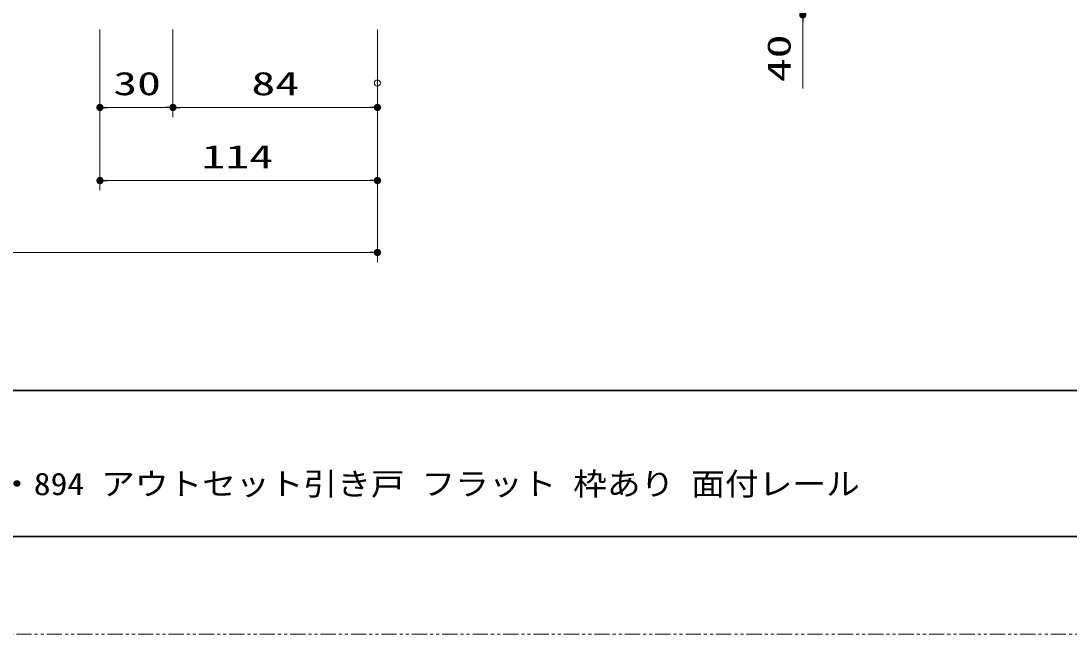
# Model space of a CAD drawing. Units: millimetres, scale not verified. Extents: x -1306 to 1306, y -607 to 607.
# Drawn here: x -692.3 to -261.7, y -594 to -342.4 of the extents above; entities that cross this region are included whole.
import ezdxf
from ezdxf.enums import TextEntityAlignment as Align

# ---------------------------------------------------------------- set-up
doc = ezdxf.new("R2010")
doc.units = ezdxf.units.MM
doc.header["$LTSCALE"] = 5
doc.header["$PDMODE"] = 32
doc.header["$PDSIZE"] = 2.5
doc.linetypes.add('USER2', pattern=[2.5, 1.25, -0.25, 0.25, -0.25, 0.25, -0.25])
for name, color, linetype, lineweight in [('0-6_寸法線', 3, 'Continuous', 13), ('0-7_0', 3, 'Continuous', 25), ('0-8_DEFPOINTS', 7, 'Continuous', 5), ('0-9_陰線', 1, 'USER2', 9), ('0-E_図面枠', 7, 'Continuous', 35)]:
    doc.layers.add(name, color=color, linetype=linetype, lineweight=lineweight)
doc.styles.add('ＭＳ ゴシック', font='')
doc.styles.get('ＭＳ ゴシック').set_extended_font_data('MS Gothic')

# ---------------------------------------------------------------- blocks, each defined once
blk = doc.blocks.new('_DOT')
at = {"layer": '0-7_0'}
blk.add_line((-2.5, 0), (-5, 0), dxfattribs=at)
for points in [[(0, 0), (-2.5, 0), (-2.48, 0.313)], [(0, 0), (-2.48, -0.313), (-2.5, 0)], [(0, 0), (-2.48, 0.313), (-2.421, 0.622)], [(0, 0), (-2.421, -0.622), (-2.48, -0.313)], [(0, 0), (-2.421, 0.622), (-2.324, 0.92)], [(0, 0), (-2.324, -0.92), (-2.421, -0.622)], [(0, 0), (-2.324, 0.92), (-2.191, 1.204)], [(0, 0), (-2.191, -1.204), (-2.324, -0.92)], [(0, 0), (-2.191, 1.204), (-2.023, 1.469)], [(0, 0), (-2.023, -1.469), (-2.191, -1.204)], [(0, 0), (-2.023, 1.469), (-1.822, 1.711)], [(0, 0), (-1.822, -1.711), (-2.023, -1.469)], [(0, 0), (-1.822, 1.711), (-1.594, 1.926)], [(0, 0), (-1.594, -1.926), (-1.822, -1.711)], [(0, 0), (-1.594, 1.926), (-1.34, 2.111)], [(0, 0), (-1.34, -2.111), (-1.594, -1.926)], [(0, 0), (-1.34, 2.111), (-1.064, 2.262)], [(0, 0), (-1.064, -2.262), (-1.34, -2.111)], [(0, 0), (-1.064, 2.262), (-0.773, 2.378)], [(0, 0), (-0.773, -2.378), (-1.064, -2.262)], [(0, 0), (-0.773, 2.378), (-0.468, 2.456)], [(0, 0), (-0.468, -2.456), (-0.773, -2.378)], [(0, 0), (-0.468, 2.456), (-0.157, 2.495)], [(0, 0), (-0.157, -2.495), (-0.468, -2.456)], [(0, 0), (-0.157, 2.495), (0.157, 2.495)], [(0, 0), (0.157, -2.495), (-0.157, -2.495)], [(0, 0), (0.157, 2.495), (0.468, 2.456)], [(0, 0), (0.468, 2.456), (0.773, 2.378)], [(0, 0), (0.773, 2.378), (1.064, 2.262)], [(0, 0), (1.064, 2.262), (1.34, 2.111)], [(0, 0), (1.34, 2.111), (1.594, 1.926)], [(0, 0), (1.594, 1.926), (1.822, 1.711)], [(0, 0), (1.822, 1.711), (2.023, 1.469)], [(0, 0), (2.023, 1.469), (2.191, 1.204)], [(0, 0), (2.191, 1.204), (2.324, 0.92)], [(0, 0), (2.324, 0.92), (2.421, 0.622)], [(0, 0), (2.421, 0.622), (2.48, 0.313)], [(0, 0), (2.48, 0.313), (2.5, 0)], [(0, 0), (0.468, -2.456), (0.157, -2.495)], [(0, 0), (0.773, -2.378), (0.468, -2.456)], [(0, 0), (1.064, -2.262), (0.773, -2.378)], [(0, 0), (1.34, -2.111), (1.064, -2.262)], [(0, 0), (1.594, -1.926), (1.34, -2.111)], [(0, 0), (1.822, -1.711), (1.594, -1.926)], [(0, 0), (2.023, -1.469), (1.822, -1.711)], [(0, 0), (2.191, -1.204), (2.023, -1.469)], [(0, 0), (2.324, -0.92), (2.191, -1.204)], [(0, 0), (2.421, -0.622), (2.324, -0.92)], [(0, 0), (2.48, -0.313), (2.421, -0.622)], [(0, 0), (2.5, 0), (2.48, -0.313)]]:
    blk.add_solid(points, dxfattribs=at)

msp = doc.modelspace()

# ---------------------------------------------------------------- linework, layer by layer
at = {"layer": '0-6_寸法線'}
for p, q in [((-371.067, -342.888), (-371.067, -370.079)), ((-659.867, -345.888), (-659.867, -411.888)), ((-659.867, -345.888), (-659.867, -381.888)), ((-629.867, -345.888), (-629.867, -381.888)), ((-629.867, -345.888), (-629.867, -381.888)), ((-545.863, -345.888), (-545.863, -381.888)), ((-545.863, -345.888), (-545.863, -441.41)), ((-656.867, -377.888), (-632.867, -377.888)), ((-548.863, -377.888), (-626.867, -377.888)), ((-545.863, -375.888), (-545.863, -411.888)), ((-548.863, -407.888), (-656.867, -407.888)), ((-942.867, -437.41), (-548.863, -437.41))]:
    msp.add_line(p, q, dxfattribs=at)
at = {"layer": '0-8_DEFPOINTS'}
for p in [(-545.863, -367.888), (-629.867, -377.888), (-629.867, -377.888), (-659.867, -407.888), (-545.863, -437.41)]:
    msp.add_point(p, dxfattribs=at)
at = {"layer": '0-9_陰線', "color": 4}
msp.add_line((387.036, -594), (-1292.964, -594), dxfattribs=at)
at = {"layer": '0-E_図面枠'}
msp.add_line((-1252.964, -494), (347.036, -494), dxfattribs=at)
msp.add_lwpolyline([(-1252.964, -554), (347.036, -554), (347.036, 554), (-1252.964, 554)], close=True, dxfattribs=at)

# ---------------------------------------------------------------- block references
at = {"layer": '0-6_寸法線', "xscale": 0.6, "yscale": 0.6}
for p, rotation in [((-371.067, -339.888), 90), ((-659.867, -377.888), 180), ((-629.867, -377.888), 180), ((-659.867, -407.888), 180)]:
    msp.add_blockref('_DOT', p, dxfattribs=dict(at, rotation=rotation))
for p in [(-629.867, -377.888), (-545.863, -377.888), (-545.863, -407.888), (-545.863, -437.41)]:
    msp.add_blockref('_DOT', p, dxfattribs=at)

# ---------------------------------------------------------------- texts
at = {"layer": '0-6_寸法線', "style": 'ＭＳ ゴシック', "width": 1.5}
msp.add_text('40', height=9.604, rotation=90, dxfattribs=at).set_placement((-373.217, -367.507), align=Align.BOTTOM_LEFT)
for s, p in [('30', (-654.391, -375.738)), ('84', (-597.627, -375.738)), ('114', (-618.104, -405.738))]:
    msp.add_text(s, height=9.604, dxfattribs=at).set_placement(p, align=Align.BOTTOM_LEFT)
at = {"layer": '0-E_図面枠', "style": 'ＭＳ ゴシック', "width": 1.1}
msp.add_text('CFP H2100・2400 W694・794・894 アウトセット引き戸 フラット 枠あり 面付レール', height=9.236, dxfattribs=at).set_placement((-873.76, -539.776), align=Align.BOTTOM_LEFT)

doc.saveas('drawing.dxf')
